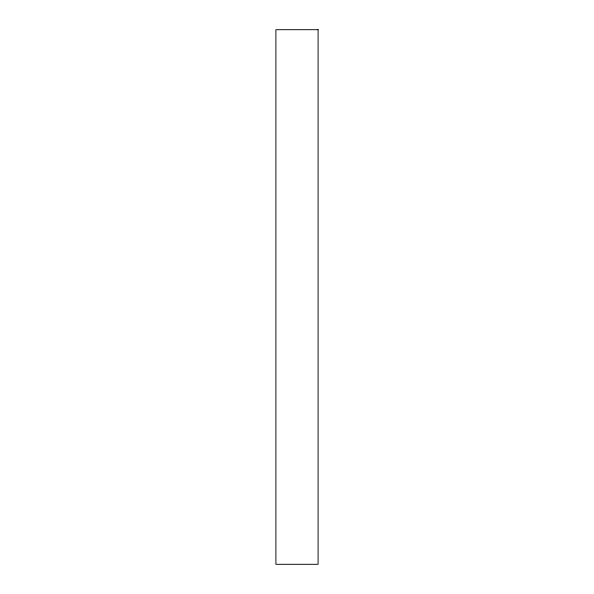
<?xml version="1.0" encoding="UTF-8"?>
<svg xmlns="http://www.w3.org/2000/svg" width="594" height="594" viewBox="0 0 594 594"><rect width="100%" height="100%" fill="white"/><g stroke="black" fill="none" stroke-linecap="round" stroke-linejoin="round"><path stroke-width="0.89" d="M318.102 29.7L275.898 29.7L275.898 564.3L318.102 564.3L318.102 29.7"/></g></svg>
